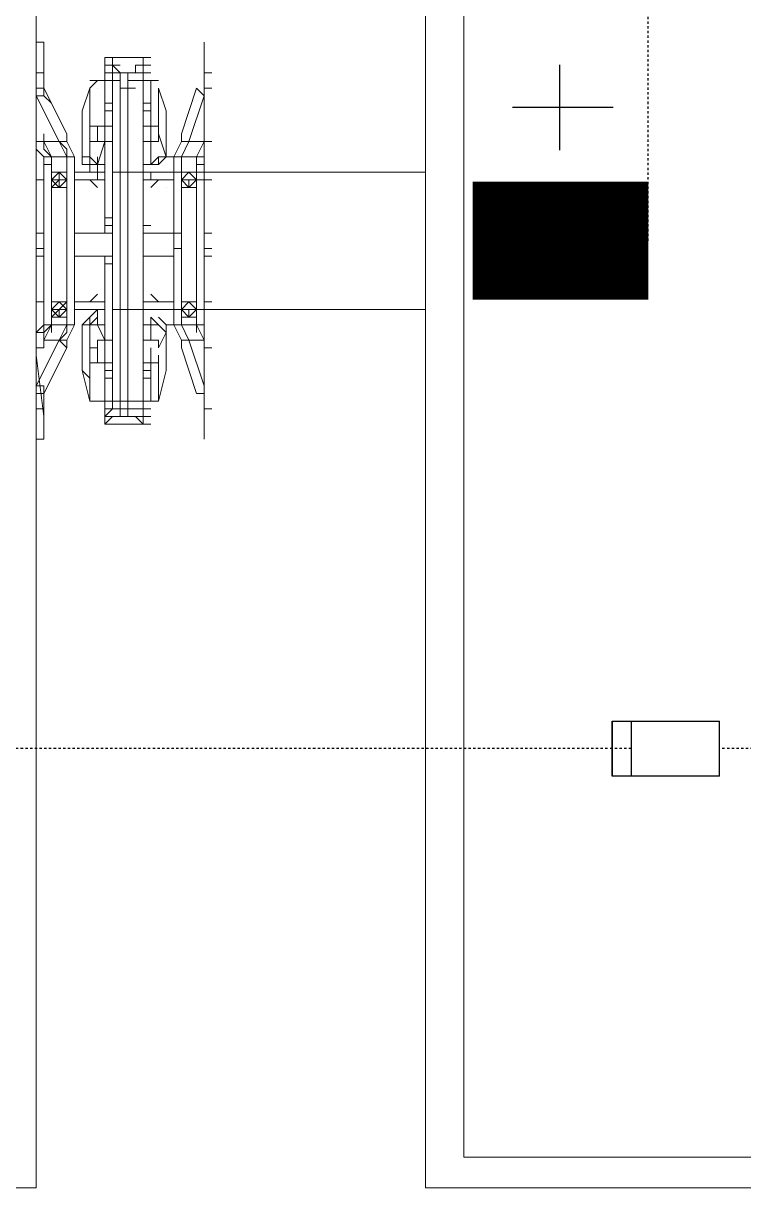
# Model space of a CAD drawing. Header units: feet. Extents: x -9903 to 12307, y -41 to 4121.
# Drawn here: x 5477.73 to 5508.29, y 1367.01 to 1416.39 of the extents above; entities that cross this region are included whole.
import ezdxf

# ---------------------------------------------------------------- set-up
doc = ezdxf.new("R2010")
doc.units = ezdxf.units.FT
doc.header["$MEASUREMENT"] = 0
doc.linetypes.add('HIDDEN', pattern=[0.375, 0.25, -0.125])
for name, color, linetype in [('E-HARN-COMP', 8, 'Continuous'), ('E-TRNK-CABL-NEG', 6, 'HIDDEN'), ('E-TRUNK-CABLE-POS', 6, 'HIDDEN'), ('Polarity-Text', 7, 'Continuous')]:
    doc.layers.add(name, color=color, linetype=linetype)

# ---------------------------------------------------------------- blocks, each defined once
blk = doc.blocks.new('A$C47dfd34d')
at = {"lineweight": 5}
for points in [[(5.7781, 0), (5.7781, 0.41332), (5.98142, 0.41332), (5.98142, 0)], [(6.06642, 0.41332), (6.06642, 0), (6.27141, 0), (6.27141, 0.41332)], [(6.06642, 0), (6.06642, 0.41332)], [(6.26475, 0.40665), (6.26475, 0.00667), (6.07475, 0.00667), (6.07475, 0.40665)], [(6.07475, 0.00667), (6.07475, 0.40665)], [(5.98142, 0.24999), (5.98309, 0.24999), (5.98309, 0.24332), (5.98309, 0.24999)], [(6.01976, 0.24332), (6.01809, 0.24332), (6.01809, 0.23999), (6.01976, 0.23999), (6.01809, 0.23999), (6.01809, 0.24332), (6.01809, 0.24999), (6.01809, 0.24332)], [(5.99809, 0.24666), (5.99642, 0.24666), (5.99809, 0.24666), (6.00476, 0.24666), (5.99809, 0.24666), (5.99642, 0.24666), (5.99809, 0.24666), (5.99809, 0.24499)], [(5.99642, 0.24499), (5.99642, 0.24332), (5.99809, 0.24332), (5.99976, 0.24332), (5.99809, 0.24332), (5.99976, 0.24332), (5.99809, 0.24332), (5.99976, 0.24332), (5.99809, 0.24332), (5.99642, 0.24332), (5.99642, 0.24499), (5.99642, 0.24666), (5.99642, 0.24499), (5.99809, 0.24499), (5.99976, 0.24332), (5.99976, 0.24166), (5.99976, 0.24332), (5.99809, 0.24499), (5.99642, 0.24499), (5.99642, 0.24666)], [(5.99642, 0.22332), (5.99476, 0.22332), (5.99642, 0.22332), (5.99476, 0.22332), (5.99476, 0.22166), (5.99309, 0.22166), (5.99309, 0.22332), (5.99142, 0.22332), (5.99142, 0.22499), (5.99142, 0.22666), (5.99142, 0.22832), (5.99142, 0.23499), (5.99309, 0.23999), (5.99309, 0.23832), (5.99309, 0.23666), (5.99309, 0.23166), (5.99309, 0.23999), (5.99476, 0.24166), (5.99642, 0.24166), (5.99642, 0.22832), (5.99309, 0.22832), (5.99309, 0.22999), (5.99309, 0.23166), (5.99309, 0.23999), (5.99142, 0.23499), (5.99142, 0.22499), (5.99309, 0.22499), (5.99476, 0.22332), (5.99309, 0.22499), (5.99476, 0.22332)], [(5.99809, 0.22166), (5.99809, 0.24332), (5.99642, 0.24332), (5.99809, 0.24332), (5.99976, 0.24332), (5.99976, 0.19166), (5.99809, 0.19166), (5.99809, 0.17166), (5.99976, 0.17166), (6.00142, 0.17166), (6.00142, 0.16999), (6.00309, 0.16999), (6.00476, 0.16999), (6.00309, 0.16999), (6.00142, 0.16999), (6.00309, 0.16999), (6.00142, 0.16999), (6.00309, 0.16999), (6.00142, 0.16999), (5.99976, 0.16999), (5.99809, 0.16999), (5.99976, 0.16999), (6.00142, 0.16999), (5.99976, 0.16999), (6.00142, 0.16999), (6.00309, 0.16999), (6.00142, 0.16999), (5.99976, 0.16999), (5.99809, 0.16999), (5.99976, 0.16999), (6.00142, 0.16999), (6.00142, 0.17166), (5.99976, 0.17166), (5.99976, 0.16833), (5.99809, 0.16833), (5.99642, 0.16666), (5.99809, 0.16666), (5.99642, 0.16666), (5.99809, 0.16833), (5.99976, 0.16833), (5.99976, 0.17166), (6.00142, 0.17166), (6.00309, 0.17166), (6.00142, 0.17166), (6.00142, 0.16999), (5.99976, 0.16999), (5.99809, 0.16999), (5.99642, 0.16999), (5.99642, 0.16833), (5.99809, 0.16833), (5.99642, 0.16666), (5.99809, 0.16833), (5.99976, 0.16833), (5.99976, 0.17166), (6.00142, 0.17166), (6.00142, 0.22166), (5.99976, 0.22166), (5.99976, 0.19166), (5.99809, 0.19166)], [(5.99642, 0.24332), (5.99642, 0.23499)], [(5.99642, 0.24332), (5.99809, 0.24332), (5.99809, 0.24166), (5.99809, 0.24332), (5.99642, 0.24332), (5.99642, 0.23499)], [(5.99642, 0.24332), (5.99642, 0.23499)], [(5.99976, 0.24166), (5.99976, 0.22166), (5.99809, 0.22166), (5.99809, 0.24166)], [(5.99809, 0.19166), (5.99809, 0.22166), (6.00142, 0.22166), (6.00142, 0.23999), (6.00309, 0.23999), (6.00142, 0.23999), (6.00142, 0.22166), (5.99976, 0.22166), (5.99976, 0.24166), (5.99809, 0.24166), (5.99809, 0.22166), (5.99809, 0.19166), (5.99976, 0.19166), (5.99976, 0.22166), (5.99976, 0.19166)], [(5.99976, 0.24166), (5.99976, 0.22166), (5.99809, 0.22166), (5.99809, 0.24166)], [(6.00142, 0.23999), (5.99976, 0.23999), (6.00142, 0.23999), (6.00142, 0.24332)], [(6.00142, 0.24332), (5.99976, 0.24332)], [(6.00642, 0.23166), (6.00642, 0.24166), (6.00476, 0.24166), (6.00642, 0.24166), (6.00642, 0.23166), (6.00642, 0.22832), (6.00809, 0.22832), (6.00809, 0.22999), (6.00809, 0.23166), (6.00809, 0.22999), (6.00809, 0.22832), (6.00642, 0.22832), (6.00642, 0.22332), (6.00809, 0.22332), (6.00809, 0.22499), (6.00976, 0.22499), (6.00976, 0.23499), (6.00809, 0.23999), (6.00809, 0.23166), (6.00642, 0.23166), (6.00476, 0.23166)], [(6.00809, 0.24166), (6.00642, 0.24166)], [(5.98309, 0.18833), (5.98476, 0.18833), (5.98309, 0.18833), (5.98309, 0.22332), (5.98476, 0.22332), (5.98476, 0.22499), (5.98809, 0.22499), (5.98642, 0.22832), (5.98809, 0.22832), (5.98976, 0.22499), (5.98809, 0.22499), (5.98809, 0.22166), (5.98809, 0.21999), (5.98809, 0.21832), (5.98809, 0.19333), (5.98809, 0.21832), (5.98809, 0.19333), (5.98642, 0.19333), (5.98476, 0.19333), (5.98476, 0.19166), (5.98642, 0.18999), (5.98642, 0.19166), (5.98809, 0.19166), (5.98809, 0.19333), (5.98642, 0.19333), (5.98476, 0.19333), (5.98476, 0.19166), (5.98642, 0.18999), (5.98642, 0.19166), (5.98809, 0.19166), (5.98809, 0.19333), (5.98809, 0.21832), (5.98642, 0.21832), (5.98809, 0.21832), (5.98809, 0.21999), (5.98642, 0.21999), (5.98809, 0.21999), (5.98809, 0.22166), (5.98642, 0.22166), (5.98809, 0.22166), (5.98809, 0.22499), (5.98976, 0.22499), (5.98809, 0.22832), (5.98809, 0.22999), (5.98809, 0.22832), (5.98642, 0.22832), (5.98809, 0.22832), (5.98809, 0.22999), (5.98309, 0.23999), (5.98309, 0.23832), (5.98142, 0.23832), (5.98642, 0.22832), (5.98809, 0.22832), (5.98976, 0.22499), (5.98809, 0.22499), (5.98809, 0.22166), (5.98809, 0.21999), (5.98642, 0.21999), (5.98642, 0.21832), (5.98476, 0.21999), (5.98476, 0.22166), (5.98476, 0.21999), (5.98642, 0.21999), (5.98642, 0.21832), (5.98476, 0.21999), (5.98476, 0.21832), (5.98476, 0.19333), (5.98476, 0.19166), (5.98476, 0.18999), (5.98642, 0.18999), (5.98809, 0.18999), (5.98809, 0.18833), (5.98976, 0.18833), (5.98809, 0.18499), (5.98642, 0.18499), (5.98142, 0.17499), (5.98309, 0.17499), (5.98309, 0.17333), (5.98809, 0.18333), (5.98642, 0.18499), (5.98809, 0.18833), (5.98476, 0.18833)], [(6.00142, 0.23999), (5.99976, 0.23999)], [(6.00976, 0.22499), (6.00809, 0.22332), (6.00976, 0.22499), (6.00976, 0.23499), (6.00809, 0.23999), (6.00809, 0.23166), (6.00642, 0.23166), (6.00642, 0.22832), (6.00642, 0.22332), (6.00476, 0.22332), (6.00642, 0.22332), (6.00809, 0.22332), (6.00809, 0.22499), (6.00976, 0.22499), (6.00809, 0.22999)], [(5.99642, 0.23666), (5.99809, 0.23666)], [(6.00642, 0.23666), (6.00476, 0.23666), (6.00476, 0.21166), (6.00476, 0.20832), (6.00476, 0.21166), (6.00476, 0.20999), (6.00476, 0.21166), (6.00476, 0.23499), (6.00642, 0.23499), (6.00476, 0.23499), (6.00476, 0.21166), (6.00476, 0.20999), (6.00476, 0.21166), (6.00476, 0.23666)], [(5.99642, 0.21166), (5.99642, 0.23499), (5.99809, 0.23499), (5.99642, 0.23499)], [(6.01142, 0.22499), (6.00976, 0.22499), (6.00976, 0.23499), (6.00976, 0.22499), (6.00809, 0.22332), (6.00976, 0.22499)], [(5.99476, 0.23166), (5.99476, 0.22832)], [(5.98809, 0.22832), (5.98809, 0.22999)], [(6.01309, 0.22999), (6.01309, 0.22832)], [(6.00476, 0.22832), (6.00642, 0.22832)], [(6.01642, 0.22332), (6.01642, 0.22499), (6.01809, 0.22499), (6.01809, 0.22666), (6.01809, 0.22499), (6.01642, 0.22499)], [(5.98809, 0.22499), (5.98976, 0.22499), (5.98976, 0.18833), (5.98809, 0.18833), (5.98976, 0.18833), (5.98809, 0.18499), (5.98809, 0.18333), (5.98642, 0.18499), (5.98309, 0.18499), (5.98309, 0.18666), (5.98476, 0.18833), (5.98309, 0.18833), (5.98476, 0.18833), (5.98309, 0.18499), (5.98642, 0.18499), (5.98809, 0.18333), (5.98309, 0.17333), (5.98309, 0.17499), (5.98142, 0.17499), (5.98642, 0.18499), (5.98309, 0.18499), (5.98476, 0.18833), (5.98809, 0.18833), (5.98642, 0.18499), (5.98809, 0.18499), (5.98809, 0.18333), (5.98809, 0.18499), (5.98976, 0.18833), (5.98809, 0.18833), (5.98976, 0.18833), (5.98976, 0.22499)], [(5.98476, 0.22166), (5.98642, 0.22166), (5.98476, 0.22166), (5.98476, 0.22332), (5.98309, 0.22332), (5.98309, 0.18833), (5.98309, 0.18666), (5.98142, 0.18666), (5.98309, 0.18833), (5.98476, 0.18833), (5.98309, 0.18833), (5.98309, 0.22332), (5.98309, 0.22499), (5.98309, 0.22332), (5.98476, 0.22332)], [(6.00809, 0.22499), (6.00642, 0.22332), (6.00642, 0.22499), (6.00642, 0.22332)], [(6.01309, 0.22166), (6.01309, 0.22499), (6.01309, 0.22166), (6.01309, 0.21999), (6.01309, 0.22166), (6.01476, 0.22166)], [(5.98476, 0.21999), (5.98476, 0.22166), (5.98642, 0.22166), (5.98642, 0.21999), (5.98476, 0.21832), (5.98476, 0.21999), (5.98476, 0.21832), (5.98642, 0.21832), (5.98642, 0.21999), (5.98809, 0.21999), (5.98642, 0.22166), (5.98476, 0.22166)], [(5.98642, 0.22166), (5.98476, 0.21999), (5.98642, 0.21832), (5.98809, 0.21999)], [(5.98642, 0.22166), (5.98476, 0.21999), (5.98642, 0.21832), (5.98809, 0.21999)], [(5.98642, 0.22166), (5.98476, 0.21999), (5.98642, 0.21832), (5.98809, 0.21999)], [(5.98642, 0.22166), (5.98476, 0.21999), (5.98642, 0.21832), (5.98809, 0.21999)], [(6.01476, 0.22166), (6.01309, 0.21999), (6.01476, 0.21832), (6.01642, 0.21999)], [(6.01476, 0.22166), (6.01309, 0.21999), (6.01476, 0.21832), (6.01642, 0.21999)], [(5.98142, 0.21999), (5.98309, 0.21999)], [(5.98142, 0.21999), (5.98309, 0.21999)], [(5.98809, 0.21999), (5.98642, 0.21999)], [(5.98976, 0.21999), (5.99642, 0.21999)], [(6.01642, 0.21999), (6.01476, 0.21999)], [(6.01476, 0.21999), (6.01642, 0.21999), (6.01476, 0.21832)], [(5.99642, 0.20832), (5.99642, 0.20999), (5.99642, 0.20832), (5.99642, 0.20999)], [(5.99809, 0.20999), (5.99642, 0.20999)], [(6.00476, 0.20832), (6.00476, 0.20999), (6.00642, 0.20999), (6.00476, 0.20999)], [(5.98309, 0.20832), (5.98142, 0.20832)], [(5.98142, 0.20832), (5.98309, 0.20832)], [(5.98976, 0.20832), (5.98976, 0.20499), (5.98976, 0.20832), (5.99809, 0.20832)], [(5.98976, 0.20832), (5.99809, 0.20832), (5.98976, 0.20832), (5.98976, 0.20499)], [(6.01142, 0.20499), (6.01142, 0.20832), (6.00476, 0.20832), (6.01142, 0.20832), (6.01309, 0.20832), (6.01142, 0.20832)], [(6.01976, 0.20832), (6.01809, 0.20832)], [(6.01976, 0.20832), (6.01809, 0.20832)], [(5.98309, 0.20499), (5.98142, 0.20499)], [(5.98309, 0.20499), (5.98142, 0.20499)], [(5.98309, 0.20333), (5.98142, 0.20333)], [(5.98309, 0.20333), (5.98142, 0.20333)], [(5.99809, 0.20333), (5.99642, 0.20333), (5.99809, 0.20333), (5.99642, 0.20333), (5.99809, 0.20333), (5.98976, 0.20333)], [(5.99809, 0.20333), (5.98976, 0.20333), (5.99809, 0.20333), (5.99642, 0.20333), (5.99809, 0.20333), (5.99642, 0.20333), (5.99809, 0.20333), (5.99642, 0.20333)], [(5.99809, 0.16833), (5.99976, 0.16833), (5.99809, 0.16833), (5.99642, 0.16666), (5.99642, 0.20333), (5.99642, 0.19999), (5.99642, 0.20166), (5.99642, 0.19999), (5.99642, 0.19833), (5.99642, 0.19499), (5.99642, 0.17999), (5.99642, 0.17666), (5.99642, 0.17833), (5.99642, 0.16833)], [(5.99642, 0.20333), (5.99642, 0.19999), (5.99642, 0.20333), (5.99809, 0.20333), (5.99642, 0.20333), (5.99809, 0.20333), (5.99642, 0.20333), (5.99642, 0.19999), (5.99642, 0.17833), (5.99809, 0.17833), (5.99642, 0.17833), (5.99642, 0.19999), (5.99642, 0.20166)], [(5.99642, 0.19999), (5.99642, 0.20333)], [(6.01976, 0.20499), (6.01809, 0.20499)], [(6.01976, 0.20333), (6.01809, 0.20333)], [(5.98309, 0.19333), (5.98142, 0.19333)], [(5.98309, 0.19333), (5.98142, 0.19333)], [(5.98642, 0.19166), (5.98809, 0.19333), (5.98476, 0.19333), (5.98642, 0.19333), (5.98809, 0.19166), (5.98642, 0.19166), (5.98476, 0.18999)], [(5.98642, 0.19333), (5.98476, 0.19166), (5.98642, 0.18999), (5.98809, 0.19166)], [(5.98642, 0.19333), (5.98476, 0.19166), (5.98642, 0.18999), (5.98809, 0.19166)], [(5.98642, 0.19333), (5.98476, 0.19166), (5.98642, 0.18999), (5.98809, 0.19166)], [(5.98642, 0.19333), (5.98476, 0.19166), (5.98642, 0.18999), (5.98809, 0.19166)], [(5.99642, 0.19333), (5.98976, 0.19333)], [(5.99642, 0.19333), (5.98976, 0.19333)], [(5.99476, 0.19499), (5.99309, 0.19333)], [(6.01142, 0.19333), (6.00476, 0.19333)], [(6.01476, 0.19333), (6.01309, 0.19166), (6.01476, 0.18999), (6.01642, 0.19166)], [(6.01476, 0.19333), (6.01309, 0.19166), (6.01476, 0.18999), (6.01642, 0.19166)], [(6.01976, 0.19333), (6.01809, 0.19333)], [(5.98809, 0.19166), (5.98642, 0.19166)], [(5.99809, 0.19166), (5.99809, 0.17166), (5.99976, 0.17166), (5.99976, 0.19166), (6.00142, 0.19166), (5.99976, 0.19166), (5.99976, 0.17166), (5.99809, 0.17166)], [(6.01642, 0.19166), (6.01476, 0.19166)], [(5.98476, 0.18833), (5.98309, 0.18833), (5.98142, 0.18666), (5.98309, 0.18833), (5.98476, 0.18833), (5.98476, 0.18666), (5.98476, 0.18833), (5.98476, 0.18999)], [(5.99142, 0.18833), (5.99142, 0.17833), (5.99309, 0.17166), (5.99142, 0.17833), (5.99142, 0.18833), (5.99309, 0.18833), (5.99476, 0.18999), (5.99309, 0.18833), (5.99142, 0.18833), (5.99142, 0.17833)], [(5.99309, 0.18833), (5.99142, 0.18833), (5.99142, 0.17833), (5.99142, 0.18833)], [(5.99309, 0.18833), (5.99309, 0.18666), (5.99309, 0.18833), (5.99476, 0.18833), (5.99476, 0.18999), (5.99309, 0.18833), (5.99476, 0.18999)], [(6.00476, 0.18833), (6.00642, 0.18833), (6.00642, 0.18999), (6.00809, 0.18833), (6.00642, 0.18999), (6.00642, 0.18833)], [(6.00642, 0.18499), (6.00476, 0.18499), (6.00642, 0.18499), (6.00809, 0.18499), (6.00809, 0.18333), (6.00976, 0.18666), (6.00809, 0.18833), (6.00642, 0.18833)], [(6.00642, 0.18999), (6.00809, 0.18833)], [(6.00809, 0.18333), (6.00976, 0.18666), (6.00809, 0.18833), (6.00642, 0.18833), (6.00642, 0.18499), (6.00809, 0.18499)], [(6.00809, 0.17166), (6.00976, 0.17833), (6.00976, 0.18833), (6.00976, 0.18666), (6.00976, 0.18833), (6.00976, 0.17833)], [(6.01809, 0.18666), (6.01809, 0.18833), (6.01642, 0.18833), (6.01809, 0.18499), (6.01476, 0.18499), (6.01809, 0.17499), (6.01809, 0.17333), (6.01642, 0.17333), (6.01309, 0.18333), (6.01309, 0.18499), (6.01476, 0.18499), (6.01309, 0.18833), (6.01809, 0.18833), (6.01809, 0.18666), (6.01809, 0.18833)], [(5.98142, 0.18333), (5.98309, 0.18333), (5.98309, 0.18499), (5.98309, 0.18333)], [(5.98142, 0.18333), (5.98309, 0.18333), (5.98309, 0.18499), (5.98309, 0.18333)], [(5.99476, 0.18333), (5.99476, 0.17999)], [(6.00476, 0.17999), (6.00642, 0.17999), (6.00642, 0.18333), (6.00642, 0.17999)], [(6.01809, 0.18333), (6.01809, 0.18499), (6.01809, 0.18333), (6.01976, 0.18333)], [(6.00476, 0.17166), (6.00476, 0.16833), (6.00642, 0.16833), (6.00476, 0.16833), (6.00476, 0.16999), (6.00642, 0.16999), (6.00476, 0.16999), (6.00476, 0.16833), (6.00476, 0.17166), (6.00642, 0.17166), (6.00642, 0.17999), (6.00809, 0.17999), (6.00809, 0.18166), (6.00809, 0.17999), (6.00809, 0.17166), (6.00642, 0.17166)], [(5.99309, 0.17166), (5.99309, 0.17999), (5.99642, 0.17999), (5.99642, 0.17166)], [(5.99309, 0.17166), (5.99309, 0.17999), (5.99642, 0.17999), (5.99642, 0.17166)], [(5.99642, 0.17833), (5.99642, 0.16833)], [(6.00809, 0.17166), (6.00642, 0.17166), (6.00642, 0.17999), (6.00809, 0.17999)], [(5.99809, 0.17666), (5.99642, 0.17666)], [(5.98142, 0.17333), (5.98309, 0.17333), (5.98309, 0.17166), (5.98309, 0.17333)], [(6.01809, 0.17333), (6.01809, 0.17166), (6.01809, 0.16999), (6.01809, 0.16333), (6.01809, 0.17166)], [(6.00142, 0.16833), (5.99976, 0.16833), (5.99809, 0.16833), (5.99976, 0.16833)], [(6.00309, 0.16833), (6.00476, 0.16666), (6.00642, 0.16666), (6.00476, 0.16666)], [(6.01976, 0.16999), (6.01809, 0.16999)]]:
    blk.add_lwpolyline(points, close=True, dxfattribs=at)
for points in [[(5.98309, 0.24332), (5.98309, 0.24999), (5.98142, 0.24999)], [(5.98309, 0.24332), (5.98309, 0.24999), (5.98142, 0.24999)], [(6.01809, 0.24999), (6.01809, 0.16333)], [(6.00142, 0.24166), (6.00309, 0.24166), (6.00142, 0.24166), (6.00142, 0.24332), (6.00309, 0.24332), (6.00309, 0.24499), (6.00309, 0.24332), (6.00142, 0.24332), (5.99976, 0.24332), (5.99809, 0.24332), (5.99976, 0.24332), (5.99809, 0.24332), (5.99976, 0.24332), (6.00142, 0.24332), (5.99976, 0.24332), (5.99809, 0.24332), (5.99976, 0.24332), (5.99809, 0.24332), (5.99976, 0.24332), (6.00142, 0.24332), (5.99976, 0.24332), (5.99809, 0.24499), (5.99642, 0.24499), (5.99809, 0.24499), (5.99642, 0.24499), (5.99642, 0.24666), (5.99642, 0.24499), (5.99809, 0.24499), (5.99976, 0.24332), (5.99976, 0.24166), (5.99809, 0.24166), (5.99642, 0.24166), (5.99309, 0.24166), (5.99642, 0.24166), (5.99809, 0.24166), (5.99809, 0.24332), (5.99642, 0.24332), (5.99642, 0.23499), (5.99642, 0.24499), (5.99809, 0.24499), (5.99976, 0.24332), (5.99809, 0.24332), (5.99809, 0.24499), (5.99809, 0.24666), (6.00309, 0.24666)], [(5.99976, 0.24499), (5.99809, 0.24499), (5.99642, 0.24499), (5.99809, 0.24499), (5.99976, 0.24499), (5.99809, 0.24499), (5.99642, 0.24499), (5.99809, 0.24499), (5.99642, 0.24499), (5.99642, 0.24666), (5.99809, 0.24666), (5.99642, 0.24666), (5.99642, 0.24499), (5.99642, 0.24666), (5.99809, 0.24666), (6.00476, 0.24666), (6.00476, 0.24499), (6.00642, 0.24499), (6.00476, 0.24499), (6.00476, 0.24666), (6.00642, 0.24666)], [(5.99642, 0.24666), (5.99809, 0.24666), (5.99809, 0.24499), (5.99976, 0.24332), (6.00142, 0.24332), (6.00309, 0.24332), (6.00142, 0.24332), (6.00309, 0.24332), (6.00309, 0.24499), (6.00476, 0.24499), (6.00476, 0.24666), (6.00476, 0.24499), (6.00309, 0.24499), (6.00476, 0.24499), (6.00476, 0.24666), (6.00476, 0.24499), (6.00476, 0.24666), (6.00476, 0.24499), (6.00309, 0.24499), (6.00309, 0.24332), (6.00142, 0.24332), (6.00142, 0.24166), (6.00309, 0.24166), (6.00142, 0.24166), (6.00142, 0.24332), (6.00309, 0.24332), (6.00142, 0.24332), (5.99976, 0.24332), (6.00142, 0.24332), (5.99976, 0.24332), (6.00142, 0.24332), (6.00309, 0.24332), (6.00476, 0.24332), (6.00476, 0.24166), (6.00476, 0.24332), (6.00476, 0.24499), (6.00476, 0.24332), (6.00309, 0.24332), (6.00142, 0.24332), (6.00142, 0.23999), (6.00142, 0.24332), (5.99976, 0.24332), (6.00142, 0.24332), (5.99976, 0.24332), (6.00142, 0.24332), (5.99976, 0.24332), (6.00142, 0.24332), (5.99976, 0.24332), (5.99809, 0.24332), (5.99976, 0.24332), (5.99809, 0.24499), (5.99976, 0.24332), (5.99809, 0.24332), (5.99642, 0.24332), (5.99642, 0.24499)], [(5.99642, 0.24499), (5.99642, 0.24499)], [(5.99642, 0.24499), (5.99642, 0.24499)], [(5.99642, 0.24499), (5.99642, 0.24499)], [(6.00476, 0.24499), (6.00476, 0.24499)], [(6.00476, 0.24499), (6.00476, 0.24499)], [(6.00476, 0.24499), (6.00476, 0.24499)], [(6.00476, 0.24499), (6.00476, 0.24499)], [(5.98142, 0.24332), (5.98309, 0.24332), (5.98142, 0.24332)], [(5.98309, 0.18666), (5.98309, 0.18833), (5.98309, 0.18666), (5.98309, 0.18833), (5.98476, 0.18833), (5.98809, 0.18833), (5.98642, 0.18499), (5.98809, 0.18666), (5.98809, 0.18833), (5.98476, 0.18833), (5.98476, 0.18999), (5.98642, 0.18999), (5.98809, 0.18999), (5.98809, 0.19166), (5.98809, 0.19333), (5.98642, 0.19333), (5.98476, 0.19333), (5.98476, 0.21832), (5.98476, 0.19333), (5.98642, 0.19333), (5.98809, 0.19333), (5.98809, 0.19166), (5.98642, 0.19166), (5.98809, 0.19166), (5.98642, 0.19166), (5.98809, 0.19166), (5.98642, 0.19166), (5.98809, 0.19166), (5.98642, 0.19166), (5.98809, 0.19166), (5.98642, 0.19166), (5.98476, 0.19166), (5.98476, 0.19333), (5.98476, 0.21832), (5.98476, 0.21999), (5.98476, 0.22166), (5.98476, 0.22332), (5.98476, 0.22499), (5.98309, 0.22499), (5.98142, 0.22666), (5.98309, 0.22499), (5.98476, 0.22499), (5.98309, 0.22832), (5.98142, 0.22832), (5.98309, 0.22832), (5.98142, 0.22832), (5.98309, 0.22832), (5.98309, 0.22999), (5.98309, 0.22832), (5.98642, 0.22832), (5.98809, 0.22832), (5.98809, 0.22999), (5.98309, 0.23999), (5.98142, 0.23999), (5.98309, 0.23999), (5.98309, 0.24332), (5.98309, 0.23999), (5.98309, 0.23832), (5.98142, 0.23832), (5.98642, 0.22832), (5.98809, 0.22499), (5.98476, 0.22499), (5.98476, 0.22332), (5.98476, 0.22166), (5.98476, 0.21999), (5.98476, 0.21832), (5.98642, 0.21832), (5.98476, 0.21832), (5.98642, 0.21832), (5.98809, 0.21832), (5.98809, 0.21999), (5.98809, 0.22166), (5.98642, 0.22166), (5.98476, 0.22166), (5.98476, 0.21999), (5.98476, 0.21832), (5.98642, 0.21832), (5.98809, 0.21832), (5.98809, 0.21999), (5.98809, 0.22166), (5.98642, 0.22166), (5.98809, 0.22166), (5.98809, 0.21999), (5.98642, 0.21999), (5.98809, 0.21999), (5.98642, 0.21999), (5.98476, 0.21999), (5.98642, 0.21832), (5.98642, 0.21999), (5.98809, 0.21999), (5.98809, 0.22166), (5.98642, 0.22166), (5.98476, 0.22166), (5.98642, 0.22166), (5.98809, 0.22166), (5.98809, 0.22499), (5.98976, 0.22499), (5.98976, 0.18833), (5.98809, 0.18833), (5.98809, 0.18999), (5.98642, 0.18999), (5.98476, 0.18999), (5.98476, 0.19166), (5.98476, 0.19333), (5.98642, 0.19333), (5.98476, 0.19333)], [(5.98142, 0.24332), (5.98309, 0.24332), (5.98142, 0.24332)], [(5.98142, 0.24332), (5.98309, 0.24332), (5.98142, 0.24332)], [(5.98142, 0.24332), (5.98309, 0.24332), (5.98142, 0.24332)], [(5.98309, 0.24332), (5.98309, 0.23999)], [(5.98309, 0.24332), (5.98309, 0.23999)], [(5.99309, 0.24166), (5.99642, 0.24166), (5.99642, 0.23166), (5.99309, 0.23166), (5.99309, 0.23999), (5.99142, 0.23499), (5.99142, 0.22499), (5.99309, 0.22499), (5.99309, 0.22999), (5.99309, 0.22832), (5.99642, 0.22832), (5.99476, 0.22332), (5.99309, 0.22332), (5.99309, 0.22499), (5.99476, 0.22332), (5.99476, 0.22499), (5.99476, 0.22332), (5.99309, 0.22499), (5.99476, 0.22332), (5.99309, 0.22499), (5.99142, 0.22499), (5.99142, 0.23499), (5.99142, 0.22499), (5.99309, 0.22499), (5.99309, 0.22666), (5.99309, 0.22499), (5.99309, 0.22166), (5.99642, 0.22166), (5.99476, 0.22166), (5.99476, 0.21999), (5.99642, 0.21999), (5.98976, 0.21999), (5.99309, 0.21999), (5.99476, 0.21832), (5.99309, 0.21999), (5.98976, 0.21999), (5.99642, 0.21999), (5.99476, 0.21999), (5.99476, 0.22166), (5.99642, 0.22166), (5.99476, 0.22166), (5.99642, 0.22166), (5.99476, 0.22166), (5.99642, 0.22166), (5.99476, 0.22166), (5.99642, 0.22166), (5.98976, 0.22166), (5.99642, 0.22166), (5.99476, 0.22166), (5.99642, 0.22166)], [(5.99809, 0.23166), (5.99642, 0.23166), (5.99809, 0.23166), (5.99642, 0.23166), (5.99309, 0.23166), (5.99309, 0.22999), (5.99309, 0.22332), (5.99476, 0.22332), (5.99642, 0.22832), (5.99476, 0.22332), (5.99309, 0.22332), (5.99309, 0.22999), (5.99309, 0.22332), (5.99476, 0.22332), (5.99642, 0.22832), (5.99809, 0.22832), (5.99642, 0.22832), (5.99309, 0.22832), (5.99309, 0.22999), (5.99309, 0.23166), (5.99642, 0.23166), (5.99642, 0.24166), (5.99642, 0.23166), (5.99309, 0.23166), (5.99309, 0.22999), (5.99309, 0.22832), (5.99642, 0.22832), (5.99809, 0.22832)], [(6.00309, 0.16666), (5.99809, 0.16666), (5.99976, 0.16666), (5.99809, 0.16666), (5.99642, 0.16666), (5.99809, 0.16833), (5.99976, 0.16833), (5.99809, 0.16833), (5.99642, 0.16666), (5.99809, 0.16666), (5.99976, 0.16666), (5.99809, 0.16666), (6.00476, 0.16666), (6.00309, 0.16833), (6.00142, 0.16833), (5.99976, 0.16833), (5.99976, 0.16999), (6.00142, 0.16999), (6.00309, 0.16999), (6.00142, 0.16999), (5.99976, 0.16999), (5.99809, 0.16999), (5.99976, 0.16999), (6.00142, 0.16999), (6.00309, 0.16999), (6.00142, 0.16999), (6.00309, 0.16999), (6.00476, 0.16999), (6.00309, 0.16999), (6.00142, 0.16999), (5.99976, 0.16999), (5.99809, 0.16999), (5.99976, 0.16999), (5.99809, 0.16999), (5.99976, 0.16999), (6.00142, 0.16999), (6.00142, 0.17166), (6.00309, 0.17166), (6.00142, 0.17166), (6.00142, 0.22166), (6.00142, 0.24166), (6.00476, 0.24166), (6.00476, 0.22166), (6.00142, 0.22166), (6.00142, 0.19166), (6.00476, 0.19166), (6.00476, 0.22166), (6.00642, 0.22166), (6.00809, 0.22166), (6.00976, 0.22166), (6.00809, 0.22166), (6.00642, 0.22166), (6.00476, 0.22166), (6.00642, 0.22166), (6.00642, 0.21999), (6.00476, 0.21999), (6.01142, 0.21999), (6.00476, 0.21999)], [(6.06642, 0.22166), (6.00476, 0.22166), (6.00476, 0.19166), (6.00142, 0.19166), (5.99976, 0.19166), (5.99976, 0.17166), (5.99809, 0.17166), (5.99809, 0.19166), (5.99809, 0.22166), (5.99976, 0.22166), (6.00142, 0.22166), (6.00142, 0.23999), (6.00309, 0.23999), (6.00142, 0.23999), (6.00142, 0.22166), (6.00476, 0.22166), (6.00476, 0.24166), (6.00142, 0.24166), (6.00142, 0.22166)], [(6.00142, 0.24332), (6.00309, 0.24332), (6.00142, 0.24332)], [(6.00142, 0.24332), (6.00309, 0.24332)], [(6.00142, 0.24332), (6.00309, 0.24332)], [(6.00142, 0.24332), (6.00309, 0.24332), (6.00142, 0.24332)], [(6.00309, 0.24332), (6.00476, 0.24332), (6.00309, 0.24332), (6.00476, 0.24332), (6.00476, 0.23499), (6.00476, 0.24332), (6.00309, 0.24332), (6.00142, 0.24332)], [(6.00309, 0.24332), (6.00476, 0.24332)], [(6.00309, 0.24332), (6.00476, 0.24332)], [(6.00309, 0.24332), (6.00476, 0.24332)], [(6.00309, 0.24332), (6.00476, 0.24332)], [(6.00476, 0.24332), (6.00642, 0.24332)], [(6.00476, 0.24332), (6.00642, 0.24332)], [(6.00476, 0.24332), (6.00642, 0.24332)], [(6.00476, 0.23499), (6.00476, 0.24332)], [(6.00476, 0.24332), (6.00476, 0.23499)], [(6.00476, 0.24332), (6.00642, 0.24332)], [(6.00476, 0.24332), (6.00642, 0.24332)], [(6.00476, 0.24332), (6.00642, 0.24332)], [(6.01809, 0.24332), (6.01809, 0.24332)], [(5.98476, 0.18666), (5.98476, 0.18833), (5.98309, 0.18833), (5.98309, 0.22332), (5.98309, 0.22499), (5.98309, 0.22332), (5.98476, 0.22332), (5.98476, 0.22499), (5.98809, 0.22499), (5.98642, 0.22832), (5.98809, 0.22666), (5.98809, 0.22499), (5.98476, 0.22499), (5.98309, 0.22666), (5.98309, 0.22832), (5.98476, 0.22832), (5.98642, 0.22832), (5.98809, 0.22832), (5.98809, 0.22999), (5.98642, 0.23332), (5.98476, 0.23666), (5.98309, 0.23832), (5.98309, 0.23999), (5.98309, 0.23832), (5.98142, 0.23832), (5.98642, 0.22832), (5.98809, 0.22832), (5.98976, 0.22499), (5.98809, 0.22499), (5.98976, 0.22499), (5.98976, 0.18833), (5.98809, 0.18833), (5.98809, 0.18999), (5.98809, 0.19166), (5.98642, 0.19166)], [(5.98309, 0.23999), (5.98142, 0.23999)], [(5.98309, 0.23999), (5.98309, 0.23832), (5.98142, 0.23832)], [(5.98309, 0.23999), (5.98142, 0.23999)], [(5.98309, 0.23999), (5.98309, 0.23999)], [(5.98309, 0.23999), (5.98309, 0.23999)], [(5.98309, 0.23999), (5.98309, 0.23999)], [(5.98309, 0.23999), (5.98809, 0.22999), (5.98809, 0.22832), (5.98642, 0.22832)], [(5.99476, 0.22499), (5.99476, 0.22332), (5.99309, 0.22499), (5.99476, 0.22332), (5.99309, 0.22499), (5.99142, 0.22499), (5.99142, 0.23499), (5.99309, 0.23999)], [(5.99476, 0.23999), (5.99476, 0.23999)], [(5.99476, 0.23999), (5.99476, 0.23999)], [(5.99476, 0.23999), (5.99476, 0.23999)], [(6.00976, 0.18833), (6.00976, 0.17833), (6.00976, 0.18833), (6.00809, 0.18999), (6.00976, 0.18833), (6.01142, 0.18833), (6.01309, 0.18833), (6.01142, 0.18833), (6.01309, 0.18499), (6.01476, 0.18499), (6.01809, 0.18499), (6.01642, 0.18833), (6.01642, 0.18666), (6.01642, 0.18833), (6.01642, 0.18999), (6.01642, 0.18833), (6.01809, 0.18833), (6.01809, 0.22332), (6.01809, 0.22499), (6.01809, 0.22332), (6.01642, 0.22332), (6.01809, 0.22332), (6.01809, 0.18833), (6.01642, 0.18833), (6.01309, 0.18833), (6.01476, 0.18499), (6.01309, 0.18499), (6.01309, 0.18333), (6.01642, 0.17333), (6.01809, 0.17333), (6.01809, 0.17499), (6.01476, 0.18499), (6.01309, 0.18499), (6.01309, 0.18333), (6.01309, 0.18499), (6.01142, 0.18833), (6.01309, 0.18833), (6.01309, 0.18999), (6.01309, 0.18833), (6.01142, 0.18833), (6.01142, 0.22499), (6.01309, 0.22499), (6.01142, 0.22499), (6.01309, 0.22832), (6.01476, 0.22832), (6.01809, 0.23832), (6.01642, 0.23999), (6.01309, 0.22999), (6.01309, 0.22832), (6.01476, 0.22832), (6.01309, 0.22499), (6.01642, 0.22499), (6.01809, 0.22832), (6.01476, 0.22832), (6.01809, 0.22832), (6.01809, 0.22999), (6.01809, 0.22832), (6.01976, 0.22832), (6.01809, 0.22832), (6.01642, 0.22499), (6.01309, 0.22499), (6.01476, 0.22832), (6.01309, 0.22832), (6.01309, 0.22999), (6.01642, 0.23999), (6.01809, 0.23832), (6.01476, 0.22832), (6.01309, 0.22832), (6.01142, 0.22499), (6.01309, 0.22499), (6.01142, 0.22499), (6.01142, 0.18833)], [(6.01809, 0.23999), (6.01809, 0.23999)], [(6.01809, 0.23999), (6.01809, 0.23999)], [(5.98642, 0.22832), (5.98142, 0.23832)], [(5.99642, 0.23666), (5.99642, 0.20999), (5.99642, 0.23666)], [(5.99642, 0.23666), (5.99809, 0.23666), (5.99642, 0.23666), (5.99642, 0.21166), (5.99809, 0.21166), (5.99642, 0.21166), (5.99642, 0.23666), (5.99642, 0.21166), (5.99809, 0.21166), (5.99642, 0.21166), (5.99642, 0.20832), (5.99642, 0.20999), (5.99642, 0.21166), (5.99642, 0.20999), (5.99809, 0.20999), (5.99642, 0.20999), (5.99809, 0.20999), (5.99642, 0.20999), (5.99809, 0.20999), (5.99642, 0.20999), (5.99642, 0.21166), (5.99642, 0.20999), (5.99809, 0.20999), (5.99642, 0.20999), (5.99642, 0.20832), (5.99642, 0.21166), (5.99642, 0.20999), (5.99642, 0.21166), (5.99642, 0.20832), (5.99642, 0.20999), (5.99642, 0.20832), (5.99642, 0.20999), (5.99809, 0.20999), (5.99642, 0.20999), (5.99642, 0.20832), (5.99642, 0.21166), (5.99642, 0.23499), (5.99809, 0.23499)], [(5.99309, 0.22499), (5.99142, 0.22499), (5.99142, 0.23499), (5.99142, 0.22499), (5.99309, 0.22499), (5.99309, 0.22666)], [(5.99309, 0.23499), (5.99309, 0.23499)], [(5.99309, 0.23499), (5.99309, 0.23499)], [(5.99309, 0.23499), (5.99309, 0.23499)], [(6.00809, 0.23499), (6.00809, 0.23499)], [(6.00809, 0.23499), (6.00809, 0.23499)], [(5.99476, 0.22832), (5.99476, 0.23166)], [(5.98309, 0.22832), (5.98309, 0.22999)], [(5.98309, 0.22832), (5.98309, 0.22999)], [(5.98309, 0.22832), (5.98476, 0.22499), (5.98309, 0.22499), (5.98142, 0.22666)], [(5.98309, 0.22832), (5.98476, 0.22499), (5.98309, 0.22499), (5.98142, 0.22666)], [(5.98309, 0.22832), (5.98642, 0.22832)], [(5.98309, 0.22832), (5.98642, 0.22832)], [(6.00976, 0.22666), (6.00976, 0.22499)], [(6.00976, 0.22666), (6.00976, 0.22499)], [(5.98642, 0.22499), (5.98642, 0.22499)], [(5.98642, 0.22499), (5.98642, 0.22499)], [(5.98642, 0.22499), (5.98642, 0.22499)], [(5.98642, 0.22499), (5.98642, 0.22499)], [(5.98809, 0.22499), (5.98809, 0.22499)], [(5.98809, 0.22499), (5.98809, 0.22499)], [(5.98809, 0.22499), (5.98809, 0.22499)], [(6.01142, 0.22499), (6.01142, 0.22499)], [(6.01142, 0.22499), (6.01142, 0.22499)], [(6.01309, 0.22499), (6.01309, 0.22499)], [(5.98476, 0.22166), (5.98476, 0.22166)], [(5.98476, 0.22166), (5.98476, 0.22166)], [(5.98642, 0.22166), (5.98476, 0.22166)], [(5.98476, 0.22166), (5.98642, 0.22166)], [(5.98476, 0.22166), (5.98476, 0.21999)], [(5.98476, 0.22166), (5.98476, 0.22166)], [(5.98476, 0.22166), (5.98476, 0.21999)], [(5.98476, 0.22166), (5.98476, 0.22166)], [(5.98642, 0.22166), (5.98642, 0.22166)], [(5.98642, 0.22166), (5.98642, 0.22166)], [(5.98642, 0.22166), (5.98642, 0.22166)], [(5.98642, 0.22166), (5.98642, 0.22166)], [(5.98642, 0.22166), (5.98642, 0.22166)], [(5.98809, 0.22166), (5.98809, 0.22166)], [(5.98809, 0.22166), (5.98809, 0.22166)], [(5.98809, 0.22166), (5.98809, 0.22166)], [(5.98809, 0.22166), (5.98809, 0.22166)], [(5.99976, 0.16833), (5.99976, 0.19166), (6.00142, 0.19166), (6.00142, 0.22166), (6.00142, 0.19166), (6.00476, 0.19166)], [(6.00142, 0.19166), (6.00142, 0.22166), (6.00142, 0.19166)], [(6.00976, 0.22166), (6.00976, 0.22166)], [(6.01476, 0.19333), (6.01309, 0.19333), (6.01309, 0.21832), (6.01309, 0.21999), (6.01309, 0.22166), (6.01476, 0.22166), (6.01642, 0.22166), (6.01642, 0.21999), (6.01642, 0.21832), (6.01476, 0.21832), (6.01309, 0.21832), (6.01309, 0.21999), (6.01476, 0.21999), (6.01642, 0.21999), (6.01476, 0.21999), (6.01642, 0.21999), (6.01476, 0.21999), (6.01642, 0.21999), (6.01476, 0.21999), (6.01642, 0.21999), (6.01476, 0.21999), (6.01642, 0.21999), (6.01642, 0.22166), (6.01642, 0.22332)], [(6.01642, 0.22166), (6.01309, 0.22166), (6.01309, 0.21999), (6.01476, 0.21999)], [(6.01309, 0.22166), (6.01309, 0.22166)], [(6.01309, 0.22166), (6.01309, 0.22166)], [(6.01476, 0.22166), (6.01476, 0.22166)], [(6.01642, 0.22166), (6.01642, 0.21999), (6.01476, 0.21832), (6.01476, 0.21999)], [(6.01476, 0.22166), (6.01642, 0.22166), (6.01476, 0.22166)], [(6.01476, 0.22166), (6.01476, 0.22166)], [(6.01642, 0.22166), (6.01642, 0.22332)], [(6.01642, 0.22166), (6.01642, 0.21999)], [(6.01642, 0.22166), (6.01642, 0.22166)], [(6.01642, 0.22166), (6.01642, 0.22166)], [(5.98476, 0.21999), (5.98476, 0.21999)], [(5.98476, 0.21999), (5.98476, 0.21999)], [(5.98476, 0.21999), (5.98476, 0.21999)], [(5.98476, 0.21999), (5.98476, 0.21999)], [(5.98642, 0.21999), (5.98809, 0.21999)], [(5.98642, 0.21999), (5.98809, 0.21999)], [(5.98642, 0.21999), (5.98809, 0.21999)], [(5.98642, 0.21999), (5.98809, 0.21999)], [(5.98642, 0.21999), (5.98809, 0.21999)], [(5.98642, 0.21999), (5.98809, 0.21999)], [(5.98642, 0.21999), (5.98809, 0.21999)], [(5.98642, 0.21999), (5.98809, 0.21999)], [(5.98642, 0.21999), (5.98809, 0.21999)], [(5.98642, 0.21999), (5.98809, 0.21999)], [(5.98642, 0.21999), (5.98809, 0.21999)], [(5.98642, 0.21999), (5.98809, 0.21999)], [(5.98642, 0.21999), (5.98809, 0.21999)], [(5.98642, 0.21999), (5.98809, 0.21999)], [(5.98642, 0.21999), (5.98809, 0.21999)], [(5.98642, 0.21999), (5.98809, 0.21999)], [(5.98642, 0.21999), (5.98809, 0.21999)], [(5.98642, 0.21999), (5.98809, 0.21999)], [(5.98642, 0.21999), (5.98809, 0.21999)], [(5.98642, 0.21999), (5.98809, 0.21999)], [(5.98642, 0.21999), (5.98809, 0.21999)], [(5.98642, 0.21999), (5.98809, 0.21999)], [(5.98642, 0.21999), (5.98809, 0.21999)], [(5.98642, 0.21999), (5.98809, 0.21999)], [(5.98809, 0.21999), (5.98809, 0.21999)], [(5.98809, 0.21999), (5.98809, 0.21999)], [(5.98809, 0.21999), (5.98809, 0.21999)], [(5.98809, 0.21999), (5.98809, 0.21999)], [(6.01142, 0.21999), (6.00809, 0.21999), (6.00642, 0.21832)], [(6.01809, 0.21999), (6.01976, 0.21999), (6.01809, 0.21999), (6.01642, 0.21999), (6.01642, 0.21832), (6.01642, 0.19333), (6.01309, 0.19333), (6.01309, 0.19166), (6.01309, 0.19333), (6.01309, 0.19166), (6.01476, 0.19166), (6.01476, 0.18999), (6.01642, 0.19166), (6.01642, 0.19333), (6.01642, 0.21832), (6.01476, 0.21832), (6.01309, 0.21832), (6.01309, 0.19333), (6.01476, 0.19333), (6.01642, 0.19333), (6.01642, 0.19166), (6.01642, 0.18999), (6.01476, 0.18999), (6.01309, 0.18999), (6.01309, 0.19166), (6.01476, 0.19166), (6.01476, 0.18999), (6.01642, 0.19166), (6.01642, 0.18999), (6.01476, 0.18999), (6.01309, 0.18999), (6.01309, 0.19166), (6.01309, 0.19333), (6.01476, 0.19333), (6.01642, 0.19333), (6.01642, 0.19166), (6.01809, 0.19166), (6.01642, 0.19166), (6.01476, 0.19166), (6.01642, 0.19166), (6.01476, 0.19166), (6.01642, 0.19166), (6.01476, 0.19166), (6.01642, 0.19166), (6.01476, 0.19166), (6.01642, 0.19166), (6.01476, 0.19166), (6.01642, 0.19166), (6.01642, 0.19333), (6.01476, 0.19333), (6.01642, 0.19333)], [(6.01309, 0.21999), (6.01309, 0.21999)], [(6.01309, 0.21999), (6.01476, 0.21999)], [(6.01309, 0.21999), (6.01309, 0.21999)], [(6.01476, 0.21999), (6.01642, 0.21999)], [(6.01476, 0.21999), (6.01642, 0.21999)], [(6.01476, 0.21999), (6.01642, 0.21999)], [(6.01476, 0.21999), (6.01642, 0.21999)], [(6.01476, 0.21999), (6.01642, 0.21999)], [(6.01476, 0.21999), (6.01642, 0.21999)], [(6.01642, 0.21999), (6.01642, 0.21999)], [(6.01642, 0.21999), (6.01642, 0.21999)], [(5.98476, 0.21832), (5.98476, 0.21832)], [(5.98476, 0.21832), (5.98476, 0.21832)], [(5.98476, 0.21832), (5.98476, 0.21832)], [(5.98476, 0.21832), (5.98476, 0.21832)], [(5.98642, 0.21832), (5.98642, 0.21832)], [(5.98642, 0.21832), (5.98642, 0.21832)], [(5.98642, 0.21832), (5.98642, 0.21832)], [(5.98642, 0.21832), (5.98642, 0.21832)], [(5.98809, 0.21832), (5.98809, 0.21832)], [(5.98809, 0.21832), (5.98809, 0.21832)], [(5.98809, 0.21832), (5.98809, 0.21832)], [(5.98809, 0.21832), (5.98809, 0.21832)], [(6.00976, 0.21832), (6.00976, 0.21832)], [(6.01309, 0.21832), (6.01309, 0.21832)], [(6.01309, 0.21832), (6.01309, 0.21832)], [(6.01476, 0.21832), (6.01476, 0.21832)], [(6.01476, 0.21832), (6.01476, 0.21832)], [(6.01642, 0.21832), (6.01642, 0.21832)], [(6.01642, 0.21832), (6.01642, 0.21832)], [(5.99642, 0.20999), (5.99809, 0.20999)], [(5.99642, 0.20999), (5.99809, 0.20999)], [(5.99642, 0.20999), (5.99809, 0.20999)], [(5.99642, 0.20999), (5.99809, 0.20999)], [(5.99642, 0.20999), (5.99809, 0.20999)], [(6.00476, 0.20999), (6.00642, 0.20999)], [(6.00476, 0.20999), (6.00642, 0.20999)], [(6.00476, 0.20999), (6.00642, 0.20999)], [(6.00476, 0.20999), (6.00642, 0.20999)], [(6.00476, 0.20832), (6.00476, 0.20999)], [(6.00476, 0.20999), (6.00642, 0.20999)], [(6.00476, 0.20999), (6.00476, 0.20832)], [(6.00476, 0.20999), (6.00642, 0.20999)], [(6.00476, 0.20999), (6.00642, 0.20999)], [(6.00476, 0.20999), (6.00642, 0.20999)], [(5.98309, 0.20832), (5.98142, 0.20832)], [(5.98309, 0.20832), (5.98142, 0.20832)], [(5.98309, 0.20832), (5.98142, 0.20832)], [(5.98309, 0.20832), (5.98142, 0.20832)], [(5.99809, 0.17833), (5.99642, 0.17833), (5.99642, 0.16833), (5.99642, 0.17833), (5.99642, 0.16833), (5.99642, 0.17833), (5.99642, 0.19999), (5.99642, 0.20166), (5.99642, 0.20333), (5.99809, 0.20333), (5.99642, 0.20333), (5.99809, 0.20333), (5.99642, 0.20333), (5.99809, 0.20333), (5.99642, 0.20333), (5.99809, 0.20333), (5.99642, 0.20333), (5.99642, 0.20166), (5.99642, 0.19999), (5.99642, 0.20333), (5.99642, 0.20166), (5.99809, 0.20166), (5.99642, 0.20166), (5.99642, 0.17666), (5.99809, 0.17666), (5.99642, 0.17666), (5.99642, 0.20166), (5.99809, 0.20166), (5.99642, 0.20166), (5.99642, 0.17666)], [(5.99642, 0.20333), (5.99809, 0.20333)], [(5.99642, 0.20333), (5.99809, 0.20333)], [(6.00476, 0.20333), (6.00476, 0.19999), (6.00476, 0.17833), (6.00642, 0.17833), (6.00476, 0.17833), (6.00476, 0.19999), (6.00476, 0.20333), (6.00476, 0.19999), (6.00476, 0.20166), (6.00476, 0.19999), (6.00476, 0.20333), (6.01142, 0.20333), (6.00476, 0.20333), (6.00642, 0.20333), (6.00476, 0.20333), (6.00642, 0.20333), (6.00476, 0.20333), (6.00642, 0.20333), (6.00476, 0.20333), (6.00642, 0.20333), (6.00476, 0.20333), (6.00642, 0.20333), (6.00476, 0.20333), (6.00642, 0.20333), (6.00476, 0.20333), (6.00642, 0.20333), (6.00476, 0.20333), (6.00476, 0.17666), (6.00642, 0.17666), (6.00476, 0.17666), (6.00476, 0.20333), (6.00642, 0.20333)], [(6.01142, 0.20499), (6.01309, 0.20499)], [(5.98476, 0.19333), (5.98476, 0.19333)], [(5.98476, 0.19333), (5.98476, 0.19333)], [(5.98476, 0.19333), (5.98642, 0.19333)], [(5.98476, 0.19333), (5.98476, 0.19166)], [(5.98476, 0.19333), (5.98476, 0.19333)], [(5.98476, 0.19166), (5.98476, 0.19333)], [(5.98476, 0.19333), (5.98476, 0.19166)], [(5.98476, 0.19333), (5.98476, 0.19333)], [(5.98642, 0.19333), (5.98642, 0.19333)], [(5.98642, 0.19333), (5.98642, 0.19333)], [(5.98809, 0.19166), (5.98809, 0.19333), (5.98642, 0.19333)], [(5.98642, 0.19333), (5.98642, 0.19333)], [(5.98809, 0.19333), (5.98642, 0.19333)], [(5.98642, 0.19333), (5.98642, 0.19333)], [(5.98809, 0.19333), (5.98642, 0.19333)], [(5.98642, 0.19333), (5.98642, 0.19333)], [(5.98809, 0.19333), (5.98809, 0.19333)], [(5.98809, 0.19166), (5.98809, 0.19333)], [(5.98809, 0.19333), (5.98809, 0.19333)], [(5.98809, 0.19333), (5.98809, 0.19333)], [(5.98809, 0.19166), (5.98809, 0.19333)], [(5.98809, 0.19333), (5.98809, 0.19333)], [(6.00642, 0.19499), (6.00809, 0.19333)], [(6.01309, 0.19333), (6.01309, 0.19333)], [(6.01309, 0.19333), (6.01309, 0.19333)], [(6.01476, 0.19333), (6.01476, 0.19333)], [(6.01476, 0.19333), (6.01476, 0.19333)], [(6.01642, 0.19333), (6.01642, 0.19333)], [(6.01642, 0.19333), (6.01642, 0.19333)], [(5.98476, 0.19166), (5.98476, 0.19166)], [(5.98476, 0.19166), (5.98476, 0.19166)], [(5.98476, 0.19166), (5.98642, 0.18999), (5.98642, 0.19166)], [(5.98476, 0.19166), (5.98476, 0.18999)], [(5.98476, 0.19166), (5.98476, 0.19166)], [(5.98476, 0.19166), (5.98476, 0.18999)], [(5.98476, 0.19166), (5.98476, 0.19166)], [(5.98642, 0.19166), (5.98809, 0.19166)], [(5.98642, 0.19166), (5.98809, 0.19166)], [(5.98642, 0.19166), (5.98809, 0.19166)], [(5.98642, 0.19166), (5.98809, 0.19166)], [(5.98642, 0.19166), (5.98809, 0.19166)], [(5.98642, 0.19166), (5.98809, 0.19166)], [(5.98642, 0.19166), (5.98809, 0.19166)], [(5.98642, 0.19166), (5.98809, 0.19166)], [(5.98642, 0.19166), (5.98809, 0.19166)], [(5.98642, 0.19166), (5.98809, 0.19166)], [(5.98642, 0.19166), (5.98809, 0.19166)], [(5.98642, 0.19166), (5.98809, 0.19166)], [(5.98642, 0.19166), (5.98809, 0.19166)], [(5.98642, 0.19166), (5.98809, 0.19166)], [(5.98642, 0.19166), (5.98809, 0.19166)], [(5.98642, 0.19166), (5.98809, 0.19166)], [(5.98642, 0.19166), (5.98809, 0.19166)], [(5.98642, 0.19166), (5.98809, 0.19166)], [(5.98642, 0.19166), (5.98809, 0.19166)], [(5.98642, 0.19166), (5.98809, 0.19166)], [(5.98809, 0.19166), (5.98642, 0.19166)], [(5.98809, 0.19166), (5.98809, 0.19166)], [(5.98809, 0.18999), (5.98809, 0.19166)], [(5.98809, 0.19166), (5.98809, 0.19166)], [(5.98809, 0.19166), (5.98809, 0.19166)], [(5.98809, 0.18999), (5.98809, 0.19166)], [(5.98809, 0.19166), (5.98809, 0.19166)], [(5.99476, 0.19166), (5.99642, 0.19166), (5.99476, 0.19166), (5.99642, 0.19166), (5.99476, 0.19166), (5.99642, 0.19166), (5.99476, 0.19166), (5.99642, 0.19166), (5.99476, 0.19166), (5.99642, 0.19166), (5.99476, 0.19166), (5.99642, 0.19166), (5.98976, 0.19166), (5.99309, 0.19166), (5.98976, 0.19166), (5.99642, 0.19166), (5.99476, 0.19166), (5.99309, 0.18999), (5.99309, 0.18333), (5.99309, 0.18666), (5.99309, 0.18833), (5.99476, 0.18833), (5.99642, 0.18499), (5.99476, 0.18499), (5.99476, 0.18333), (5.99309, 0.18333), (5.99476, 0.18333), (5.99476, 0.18499), (5.99642, 0.18499), (5.99476, 0.18833), (5.99476, 0.18999), (5.99309, 0.18833), (5.99476, 0.18999), (5.99476, 0.18833), (5.99642, 0.18833)], [(5.99809, 0.17999), (5.99642, 0.17999), (5.99476, 0.17999), (5.99309, 0.17999), (5.99309, 0.18166), (5.99309, 0.18333), (5.99476, 0.18333), (5.99476, 0.18499), (5.99642, 0.18499), (5.99642, 0.17166), (5.99309, 0.17166), (5.99309, 0.17666), (5.99142, 0.17833), (5.99142, 0.17999), (5.99142, 0.18666), (5.99142, 0.18833), (5.99309, 0.18999), (5.99476, 0.19166), (5.99476, 0.18999), (5.99476, 0.18833), (5.99642, 0.18833), (5.99476, 0.18833), (5.99642, 0.18499), (5.99809, 0.18499), (5.99642, 0.18499), (5.99476, 0.18833), (5.99309, 0.18833), (5.99309, 0.18666), (5.99309, 0.18833), (5.99309, 0.18666), (5.99309, 0.18333), (5.99309, 0.18666), (5.99309, 0.18833), (5.99476, 0.18833), (5.99642, 0.18833)], [(5.99642, 0.19166), (5.99476, 0.19166), (5.99642, 0.19166)], [(6.00476, 0.16666), (6.00309, 0.16666), (6.00476, 0.16666), (6.00476, 0.16833), (6.00476, 0.16666), (6.00642, 0.16666), (6.00476, 0.16666), (6.00309, 0.16833), (6.00476, 0.16833), (6.00309, 0.16833), (6.00142, 0.16833), (5.99976, 0.16833), (6.00142, 0.16833), (6.00309, 0.16833), (6.00476, 0.16833), (6.00309, 0.16833), (6.00476, 0.16833), (6.00476, 0.17833), (6.00476, 0.16833), (6.00309, 0.16833), (6.00476, 0.16833), (6.00476, 0.17833), (6.00476, 0.16833), (6.00309, 0.16833), (6.00142, 0.16833), (6.00142, 0.17166), (6.00142, 0.19166), (6.00142, 0.17166), (6.00476, 0.17166), (6.00476, 0.19166), (6.06642, 0.19166)], [(6.00142, 0.17166), (6.00142, 0.19166), (6.00142, 0.17166)], [(6.01142, 0.19166), (6.00809, 0.19166), (6.00642, 0.19166), (6.00476, 0.19166), (6.00476, 0.17166), (6.00142, 0.17166), (6.00142, 0.19166)], [(6.00476, 0.19166), (6.00642, 0.19166)], [(6.00476, 0.19166), (6.00642, 0.19166)], [(6.00476, 0.19166), (6.00809, 0.19166)], [(6.00809, 0.19166), (6.00976, 0.19166)], [(6.00809, 0.19166), (6.00976, 0.19166)], [(6.01309, 0.19166), (6.01309, 0.19166)], [(6.01309, 0.19166), (6.01309, 0.19166)], [(6.01476, 0.19166), (6.01642, 0.19166)], [(6.01476, 0.19166), (6.01642, 0.19166)], [(6.01476, 0.19166), (6.01642, 0.19166)], [(6.01476, 0.19166), (6.01642, 0.19166)], [(6.01476, 0.19166), (6.01642, 0.19166)], [(6.01476, 0.19166), (6.01642, 0.19166)], [(6.01642, 0.19166), (6.01642, 0.19166)], [(6.01642, 0.19166), (6.01642, 0.19166)], [(5.98142, 0.17499), (5.98476, 0.18166), (5.98642, 0.18499), (5.98809, 0.18499), (5.98976, 0.18833), (5.98809, 0.18833), (5.98809, 0.18999)], [(5.98476, 0.18833), (5.98309, 0.18499)], [(5.98476, 0.18999), (5.98476, 0.18999)], [(5.98476, 0.18999), (5.98476, 0.18999)], [(5.98476, 0.18999), (5.98476, 0.18999)], [(5.98476, 0.18999), (5.98476, 0.18833)], [(5.98476, 0.18999), (5.98642, 0.18999)], [(5.98476, 0.18999), (5.98476, 0.18999)], [(5.98642, 0.18999), (5.98642, 0.18999)], [(5.98642, 0.18999), (5.98642, 0.18999)], [(5.98642, 0.18999), (5.98809, 0.18999)], [(5.98642, 0.18999), (5.98642, 0.18999)], [(5.98642, 0.18999), (5.98642, 0.18999)], [(5.98642, 0.18833), (5.98642, 0.18833)], [(5.98642, 0.18833), (5.98642, 0.18833)], [(5.98642, 0.18833), (5.98642, 0.18833)], [(5.98809, 0.18999), (5.98809, 0.18999)], [(5.98809, 0.18999), (5.98809, 0.18999)], [(5.98809, 0.18999), (5.98809, 0.18999)], [(5.98809, 0.18999), (5.98809, 0.18999)], [(5.98809, 0.18833), (5.98809, 0.18833)], [(5.98809, 0.18833), (5.98809, 0.18833)], [(5.98809, 0.18833), (5.98809, 0.18833)], [(5.98809, 0.18833), (5.98809, 0.18833)], [(5.99309, 0.18166), (5.99309, 0.17999), (5.99309, 0.17166), (5.99642, 0.17166), (5.99642, 0.17999), (5.99809, 0.17999), (5.99642, 0.17999), (5.99309, 0.17999), (5.99309, 0.18166), (5.99309, 0.17999), (5.99309, 0.17166), (5.99142, 0.17833), (5.99142, 0.18833), (5.99309, 0.18833), (5.99476, 0.18999), (5.99309, 0.18833), (5.99476, 0.18999)], [(6.01142, 0.18833), (6.01142, 0.18833)], [(6.01142, 0.18833), (6.01142, 0.18833)], [(6.01309, 0.18999), (6.01309, 0.18999)], [(6.01309, 0.18999), (6.01309, 0.18999)], [(6.01309, 0.18833), (6.01309, 0.18833)], [(6.01309, 0.18833), (6.01309, 0.18833)], [(6.01476, 0.18999), (6.01476, 0.18999)], [(6.01476, 0.18999), (6.01476, 0.18999)], [(6.01642, 0.18999), (6.01642, 0.18999)], [(6.01642, 0.18999), (6.01642, 0.18999)], [(5.98809, 0.18499), (5.98809, 0.18333), (5.98309, 0.17333), (5.98309, 0.17499), (5.98142, 0.17499)], [(5.98142, 0.17499), (5.98642, 0.18499)], [(5.98309, 0.17333), (5.98809, 0.18333), (5.98642, 0.18499)], [(5.98642, 0.18499), (5.98309, 0.18499)], [(5.98809, 0.18499), (5.98642, 0.18499)], [(5.99309, 0.18333), (5.99476, 0.18333), (5.99476, 0.18499), (5.99642, 0.18499), (5.99809, 0.18499)], [(5.99476, 0.17999), (5.99476, 0.18333)], [(5.98142, 0.18166), (5.98309, 0.16833)], [(5.99309, 0.17833), (5.99309, 0.17833)], [(5.99309, 0.17833), (5.99309, 0.17833)], [(5.99309, 0.17833), (5.99309, 0.17833)], [(6.00809, 0.17833), (6.00809, 0.17833)], [(6.00809, 0.17833), (6.00809, 0.17833)], [(5.98309, 0.17333), (5.98309, 0.17499), (5.98142, 0.17499)], [(5.98309, 0.16666), (5.98309, 0.16833), (5.98309, 0.16999), (5.98309, 0.16333), (5.98142, 0.16333), (5.98309, 0.16333), (5.98309, 0.16999), (5.98309, 0.17166), (5.98309, 0.16999), (5.98142, 0.16999), (5.98309, 0.16999), (5.98309, 0.16333), (5.98142, 0.16333), (5.98309, 0.16333), (5.98309, 0.16999), (5.98309, 0.17166), (5.98309, 0.17333), (5.98142, 0.17333), (5.98309, 0.17333), (5.98309, 0.17166), (5.98309, 0.16999)], [(5.98309, 0.17333), (5.98309, 0.17333)], [(5.98309, 0.17333), (5.98309, 0.17333)], [(5.98309, 0.17333), (5.98309, 0.17333)], [(5.98309, 0.17333), (5.98309, 0.17333)], [(6.01809, 0.17333), (6.01809, 0.17333)], [(6.01809, 0.17333), (6.01809, 0.17333)], [(5.99476, 0.17166), (5.99476, 0.17166)], [(5.99476, 0.17166), (5.99476, 0.17166)], [(5.99476, 0.17166), (5.99476, 0.17166)], [(5.99976, 0.16666), (5.99809, 0.16666), (6.00309, 0.16666), (6.00476, 0.16666), (6.00309, 0.16666), (5.99642, 0.16666), (5.99642, 0.16833), (5.99642, 0.16999), (5.99809, 0.16999), (5.99642, 0.16999), (5.99642, 0.16833), (5.99809, 0.16833), (5.99976, 0.16833), (6.00142, 0.16833), (6.00142, 0.17166)], [(5.99642, 0.17166), (5.99809, 0.17166)], [(5.99642, 0.16833), (5.99809, 0.16999), (5.99809, 0.17166)], [(5.99642, 0.17166), (5.99809, 0.17166)], [(5.99642, 0.16666), (5.99642, 0.16833), (5.99809, 0.16999), (5.99809, 0.17166)], [(5.99642, 0.17166), (5.99809, 0.17166)], [(5.99642, 0.16666), (5.99642, 0.16833), (5.99809, 0.16999), (5.99809, 0.17166)], [(5.99809, 0.17166), (5.99809, 0.16999)], [(6.00809, 0.17166), (6.00809, 0.17166)], [(5.98142, 0.16999), (5.98309, 0.16999), (5.98142, 0.16999)], [(5.98142, 0.16999), (5.98309, 0.16999), (5.98142, 0.16999)], [(5.98142, 0.16999), (5.98309, 0.16999), (5.98142, 0.16999)], [(5.98309, 0.16999), (5.98309, 0.16999)], [(5.98309, 0.16999), (5.98309, 0.16999)], [(5.98309, 0.16999), (5.98309, 0.16999)], [(5.99809, 0.16999), (5.99642, 0.16833)], [(5.99976, 0.16999), (5.99809, 0.16999), (5.99976, 0.16999), (5.99809, 0.16999), (5.99642, 0.16999), (5.99642, 0.16833), (5.99809, 0.16833), (5.99976, 0.16833), (6.00142, 0.16833)], [(5.99642, 0.16666), (5.99809, 0.16833)], [(5.99809, 0.16833), (5.99809, 0.16833)], [(5.99809, 0.16833), (5.99976, 0.16833)], [(5.99809, 0.16833), (5.99976, 0.16833)], [(5.99809, 0.16833), (5.99976, 0.16833)], [(5.99809, 0.16833), (5.99976, 0.16833)], [(5.99809, 0.16833), (5.99976, 0.16833)], [(5.99976, 0.16833), (6.00142, 0.16833)], [(5.99976, 0.16833), (6.00142, 0.16833)], [(6.00142, 0.16999), (6.00309, 0.16999)], [(6.00476, 0.16833), (6.00476, 0.16833)], [(6.00476, 0.16833), (6.00476, 0.16833)], [(6.01809, 0.16999), (6.01809, 0.16999)], [(5.98309, 0.16666), (5.98309, 0.16666)], [(5.99642, 0.16666), (5.99642, 0.16666)], [(5.99642, 0.16666), (5.99809, 0.16666)], [(5.99809, 0.16666), (5.99642, 0.16666)], [(5.99642, 0.16666), (5.99642, 0.16666)], [(5.99642, 0.16666), (5.99642, 0.16666)], [(6.00476, 0.16666), (6.00476, 0.16666)], [(6.00476, 0.16666), (6.00476, 0.16666)]]:
    blk.add_lwpolyline(points, dxfattribs=at)

msp = doc.modelspace()

# ---------------------------------------------------------------- linework, layer by layer
at = {"layer": 'E-HARN-COMP'}
msp.add_line((5507.266, 1384.47), (5502.702, 1384.47), dxfattribs=at)
at = {"layer": 'E-HARN-COMP', "const_width": 5}
for points in [[(5469.093, 1407.168), (5476.548, 1407.168)], [(5504.241, 1407.168), (5496.786, 1407.168)]]:
    msp.add_lwpolyline(points, dxfattribs=at)
at = {"layer": 'E-HARN-COMP'}
for points in [[(5502.702, 1386.795), (5502.702, 1384.47)], [(5502.702, 1384.47), (5502.702, 1386.795), (5507.266, 1386.795)], [(5503.517, 1386.795), (5503.517, 1384.47)], [(5507.266, 1384.47), (5507.266, 1386.795)]]:
    msp.add_lwpolyline(points, dxfattribs=at)
at = {"layer": 'E-TRNK-CABL-NEG', "ltscale": 0.1}
msp.add_lwpolyline([(5532.88, 1407.168), (5532.88, 1385.633), (5507.266, 1385.633)], dxfattribs=at)
at = {"layer": 'E-TRUNK-CABLE-POS', "ltscale": 0.1}
for points in [[(5504.241, 1407.168), (5504.241, 1428.703), (5457.528, 1428.703)], [(5503.517, 1385.633), (5468.911, 1385.633), (5468.911, 1407.168)]]:
    msp.add_lwpolyline(points, dxfattribs=at)
at = {"layer": 'Polarity-Text'}
for p, q in [((5500.476, 1414.633), (5500.476, 1411.013)), ((5502.752, 1412.823), (5498.478, 1412.823))]:
    msp.add_line(p, q, dxfattribs=at)

# ---------------------------------------------------------------- block references
at = {"xscale": 194.318304, "yscale": 194.318304, "zscale": 194.318304}
msp.add_blockref('A$C47dfd34d', (4315.98, 1367.01), dxfattribs=at)

doc.saveas('drawing.dxf')
